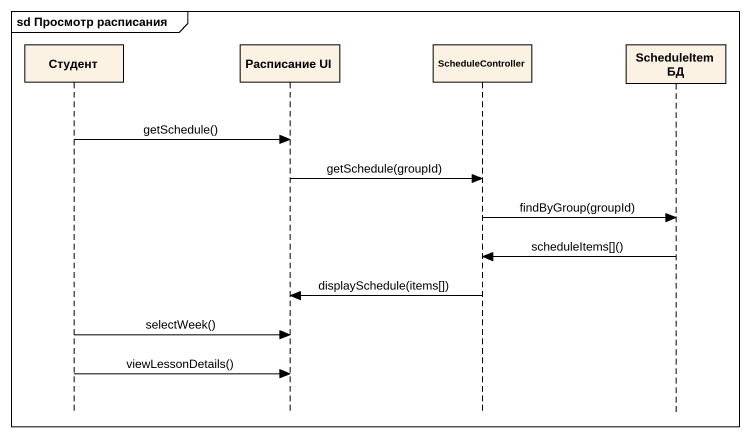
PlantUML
@startuml
mainframe sd Просмотр расписания
hide footbox
participant Студент
participant "Расписание UI" as Расписание_UI
participant ScheduleController
participant "ScheduleItem БД" as ScheduleItem_БД

Студент -> Расписание_UI : getSchedule()
Расписание_UI -> ScheduleController : getSchedule(groupId)
ScheduleController -> ScheduleItem_БД : findByGroup(groupId)
ScheduleItem_БД -> ScheduleController : scheduleItems[]()
ScheduleController -> Расписание_UI : displaySchedule(items[])
Студент -> Расписание_UI : selectWeek()
Студент -> Расписание_UI : viewLessonDetails()
@enduml
